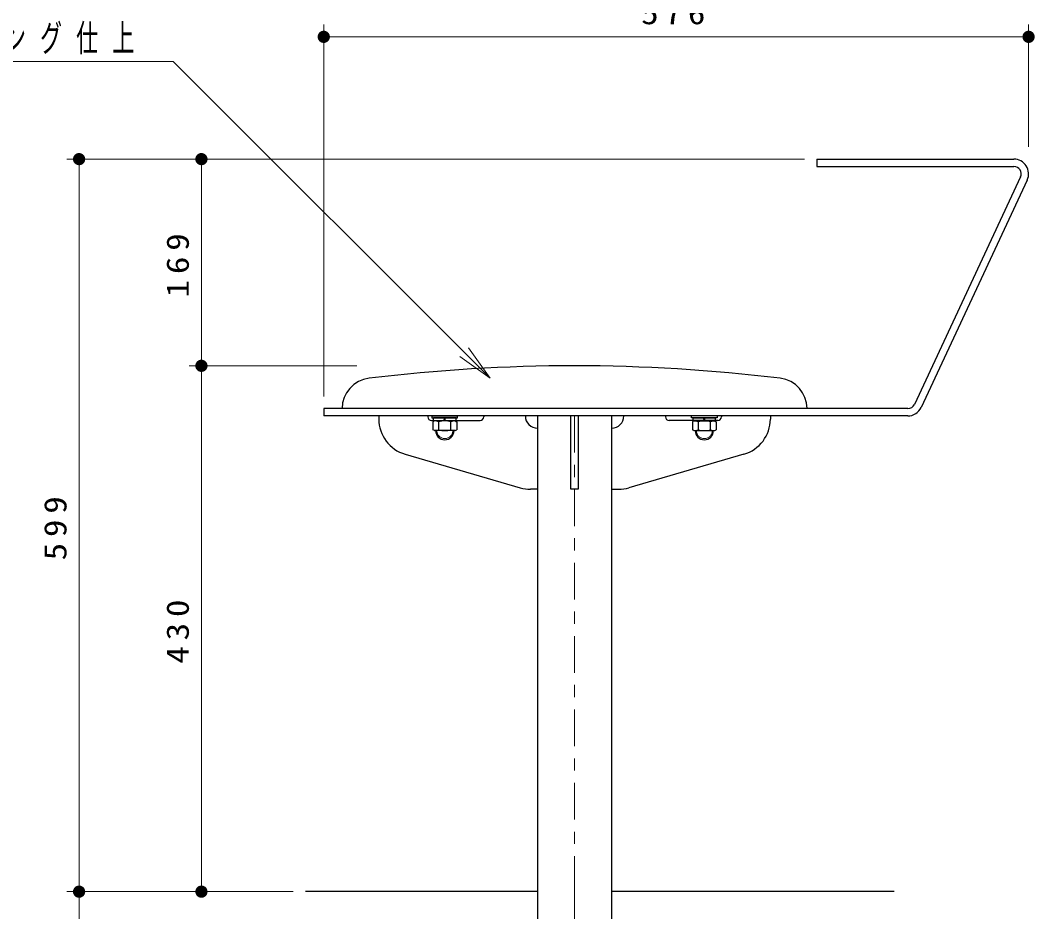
# Model space of a CAD drawing. Units: millimetres on the paper, scale 1:10. Extents: x -385 to 0, y 0 to 267.
# Drawn here: x -317.5 to -234.6, y 105.1 to 178 of the extents above; entities that cross this region are included whole.
import ezdxf

# ---------------------------------------------------------------- set-up
doc = ezdxf.new("R2010")
doc.units = ezdxf.units.MM
doc.linetypes.add('USER1', pattern=[4.5, 2.5, -2])
doc.linetypes.add('USER2', pattern=[6, 3, -1, 1, -1])
doc.layers.add('LY_1', color=7, linetype='Continuous', lineweight=25)
doc.styles.add('ＭＳ ゴシック', font='')
doc.styles.get('ＭＳ ゴシック').set_extended_font_data('MS Gothic')

# ---------------------------------------------------------------- blocks, each defined once
blk = doc.blocks.new('filled_dot')
at = {"color": 0, "linetype": 'Continuous', "lineweight": -2, "const_width": 1.25}
blk.add_lwpolyline([(-0.625, 0, 1), (0.625, 0, 1)], format="xyb", close=True, dxfattribs=at)

msp = doc.modelspace()

# ---------------------------------------------------------------- linework, layer by layer
at = {"layer": 'LY_1', "lineweight": 13}
for p, q in [((-292.739, 147.224), (-292.739, 177.624)), ((-235.13, 167.624), (-235.13, 177.624)), ((-292.739, 176.624), (-235.13, 176.624)), ((-303.739, 166.624), (-313.739, 166.624)), ((-312.739, 106.724), (-312.739, 166.624)), ((-253.447, 166.624), (-303.739, 166.624)), ((-302.739, 166.624), (-302.739, 149.724)), ((-280.91, 151.181), (-279.142, 148.706)), ((-279.142, 148.706), (-281.617, 150.474)), ((-279.142, 148.706), (-281.263, 150.827)), ((-290.041, 149.724), (-303.739, 149.724)), ((-302.739, 106.724), (-302.739, 149.724)), ((-295.239, 106.724), (-313.739, 106.724)), ((-295.239, 106.724), (-313.739, 106.724)), ((-312.739, 94.724), (-312.739, 106.724)), ((-295.239, 106.724), (-303.739, 106.724))]:
    msp.add_line(p, q, dxfattribs=at)
at = {"layer": 'LY_1', "color": 131}
for p, q in [((-252.447, 166.624), (-236.33, 166.624)), ((-252.447, 166.624), (-252.447, 166.024)), ((-252.447, 166.024), (-236.33, 166.024)), ((-235.786, 165.171), (-244.46, 146.571)), ((-235.243, 164.917), (-243.916, 146.317)), ((-245.004, 146.224), (-292.739, 146.224)), ((-292.739, 146.224), (-292.739, 145.624)), ((-245.004, 145.624), (-292.739, 145.624)), ((-288.239, 145.624), (-288.239, 145.373)), ((-284.239, 145.624), (-284.239, 145.551)), ((-283.939, 145.251), (-279.969, 145.251)), ((-279.669, 145.624), (-279.669, 145.551)), ((-275.264, 145.624), (-275.264, 106.724)), ((-272.539, 139.624), (-272.539, 145.624)), ((-271.939, 145.624), (-271.939, 139.624)), ((-269.214, 145.624), (-269.214, 106.724)), ((-264.809, 145.624), (-264.809, 145.551)), ((-260.539, 145.251), (-264.509, 145.251)), ((-260.239, 145.624), (-260.239, 145.551)), ((-256.239, 145.624), (-256.239, 145.373)), ((-286.081, 142.494), (-276.676, 139.745)), ((-258.398, 142.494), (-267.802, 139.745)), ((-275.264, 139.624), (-275.835, 139.624)), ((-271.939, 139.624), (-272.539, 139.624)), ((-269.214, 139.624), (-268.644, 139.624)), ((-275.264, 106.724), (-294.239, 106.724)), ((-246.125, 106.724), (-269.214, 106.724))]:
    msp.add_line(p, q, dxfattribs=at)
at = {"layer": 'LY_1'}
for p, q in [((-283.896, 145.624), (-283.896, 145.474)), ((-283.896, 145.624), (-281.796, 145.624)), ((-283.896, 145.474), (-281.796, 145.474)), ((-283.694, 145.224), (-283.826, 145.149)), ((-283.826, 145.149), (-283.826, 144.5)), ((-281.926, 145.474), (-283.766, 145.474)), ((-283.766, 145.224), (-283.766, 145.474)), ((-281.926, 145.224), (-283.766, 145.224)), ((-281.997, 145.224), (-283.694, 145.224)), ((-283.336, 144.5), (-283.336, 145.149)), ((-282.913, 145.224), (-282.846, 145.474)), ((-282.846, 145.224), (-282.779, 145.474)), ((-282.356, 144.5), (-282.356, 145.149)), ((-281.997, 145.224), (-281.866, 145.149)), ((-281.926, 145.224), (-281.926, 145.474)), ((-281.866, 145.149), (-281.866, 144.5)), ((-281.796, 145.474), (-281.796, 145.624)), ((-262.683, 145.474), (-262.683, 145.624)), ((-260.583, 145.624), (-262.683, 145.624)), ((-260.583, 145.474), (-262.683, 145.474)), ((-262.481, 145.224), (-262.613, 145.149)), ((-262.613, 145.149), (-262.613, 144.5)), ((-262.553, 145.474), (-260.713, 145.474)), ((-262.553, 145.224), (-262.553, 145.474)), ((-262.553, 145.224), (-260.713, 145.224)), ((-262.481, 145.224), (-260.784, 145.224)), ((-262.123, 144.5), (-262.123, 145.149)), ((-261.633, 145.224), (-261.7, 145.474)), ((-261.566, 145.224), (-261.633, 145.474)), ((-261.143, 144.5), (-261.143, 145.149)), ((-260.784, 145.224), (-260.653, 145.149)), ((-260.713, 145.224), (-260.713, 145.474)), ((-260.653, 145.149), (-260.653, 144.5)), ((-260.583, 145.624), (-260.583, 145.474)), ((-283.694, 144.424), (-283.826, 144.5)), ((-281.997, 144.424), (-283.694, 144.424)), ((-281.997, 144.424), (-281.866, 144.5)), ((-262.481, 144.424), (-262.613, 144.5)), ((-262.481, 144.424), (-260.784, 144.424)), ((-260.784, 144.424), (-260.653, 144.5))]:
    msp.add_line(p, q, dxfattribs=at)
at = {"layer": 'LY_1', "color": 131, "linetype": 'USER2', "lineweight": 13}
msp.add_line((-272.239, 145.624), (-272.239, 106.724), dxfattribs=at)
at = {"layer": 'LY_1', "color": 4}
for p, q in [((-275.264, 106.724), (-275.264, 95.324)), ((-269.214, 106.724), (-269.214, 95.324))]:
    msp.add_line(p, q, dxfattribs=at)
at = {"layer": 'LY_1', "color": 4, "linetype": 'USER2', "lineweight": 13}
msp.add_line((-272.239, 106.724), (-272.239, 70.898), dxfattribs=at)
at = {"layer": 'LY_1', "lineweight": 13}
msp.add_lwpolyline([(-279.142, 148.706), (-305.041, 174.605), (-347.976, 174.605)], dxfattribs=at)
at = {"layer": 'LY_1', "color": 131}
for centre, radius, start, end in [((-236.33, 165.424), 1.2, 335, 90), ((-236.33, 165.424), 0.6, 335, 90), ((-272.239, 10.599), 139.125, 83.06354, 96.93646), ((-288.739, 146.224), 2.5, 96.93646, 180), ((-255.739, 146.224), 2.5, 0, 83.06354), ((-245.004, 146.824), 0.6, 270, 335), ((-245.004, 146.824), 1.2, 270, 335), ((-285.239, 145.373), 3, 180, 253.70765), ((-283.939, 145.551), 0.3, 180, 270), ((-279.969, 145.551), 0.3, 270, 0), ((-275.264, 145.624), 1, 180, 270), ((-269.214, 145.624), 1, 270, 0), ((-264.509, 145.551), 0.3, 180, 270), ((-260.539, 145.551), 0.3, 270, 0), ((-259.239, 145.373), 3, 286.29235, 0), ((-275.835, 142.624), 3, 253.70765, 270), ((-268.644, 142.624), 3, 270, 286.29235)]:
    msp.add_arc(centre, radius, start, end, dxfattribs=at)
at = {"layer": 'LY_1'}
for centre, radius, start, end in [((-283.694, 144.338), 0.887, 66.13494, 89.99997), ((-282.846, 143.603), 1.622, 72.41193, 107.58806), ((-281.997, 144.338), 0.887, 90, 113.86506), ((-262.481, 144.338), 0.887, 66.13494, 90), ((-261.633, 143.603), 1.622, 72.41194, 107.58807), ((-260.784, 144.338), 0.887, 90.00003, 113.86506), ((-283.694, 145.311), 0.887, 270.00004, 293.86505), ((-282.846, 144.424), 0.75, 180, 359.99999), ((-282.846, 146.046), 1.622, 252.41192, 287.58805), ((-281.997, 145.311), 0.887, 246.13492, 269.99998), ((-262.481, 145.311), 0.887, 270.00002, 293.86508), ((-261.633, 144.424), 0.75, 180.00001, 0), ((-261.633, 146.046), 1.622, 252.41195, 287.58808), ((-260.784, 145.311), 0.887, 246.13495, 269.99996)]:
    msp.add_arc(centre, radius, start, end, dxfattribs=at)
at = {"layer": 'LY_1', "linetype": 'USER1', "lineweight": 13}
for centre, start, end in [((-282.846, 144.424), 180, 359.99999), ((-261.633, 144.424), 180.00001, 0)]:
    msp.add_arc(centre, 0.65, start, end, dxfattribs=at)

# ---------------------------------------------------------------- block references
at = {"layer": 'LY_1', "lineweight": 13, "xscale": 0.4, "yscale": 0.4}
msp.add_blockref('filled_dot', (-292.739, 176.624), dxfattribs=at)
for p, rotation in [((-235.13, 176.624), 180), ((-312.739, 166.624), 270), ((-302.739, 166.624), 270), ((-302.739, 149.724), 270), ((-302.739, 149.724), 90), ((-312.739, 106.724), 90), ((-312.739, 106.724), 270), ((-302.739, 106.724), 90)]:
    msp.add_blockref('filled_dot', p, dxfattribs=dict(at, rotation=rotation))

# ---------------------------------------------------------------- texts
at = {"layer": 'LY_1', "style": 'ＭＳ ゴシック'}
for s, insert, char_height, attachment_point in [('\\T1.33;\\W1.15;576', (-263.935, 177.624), 1.833, 8), ('\\T1.64;\\W0.6;特殊ウレタンコーティング仕上', (-348.393, 176.405), 2.199, 4)]:
    msp.add_mtext(s, dxfattribs=dict(at, insert=insert, char_height=char_height, attachment_point=attachment_point))
at = {"layer": 'LY_1', "char_height": 1.833, "attachment_point": 8, "rotation": 90, "style": 'ＭＳ ゴシック'}
for s, insert in [('\\T1.33;\\W1.15;169', (-303.739, 158.174)), ('\\T1.33;\\W1.15;599', (-313.739, 136.674)), ('\\T1.33;\\W1.15;430', (-303.739, 128.224))]:
    msp.add_mtext(s, dxfattribs=dict(at, insert=insert))

doc.saveas('drawing.dxf')
